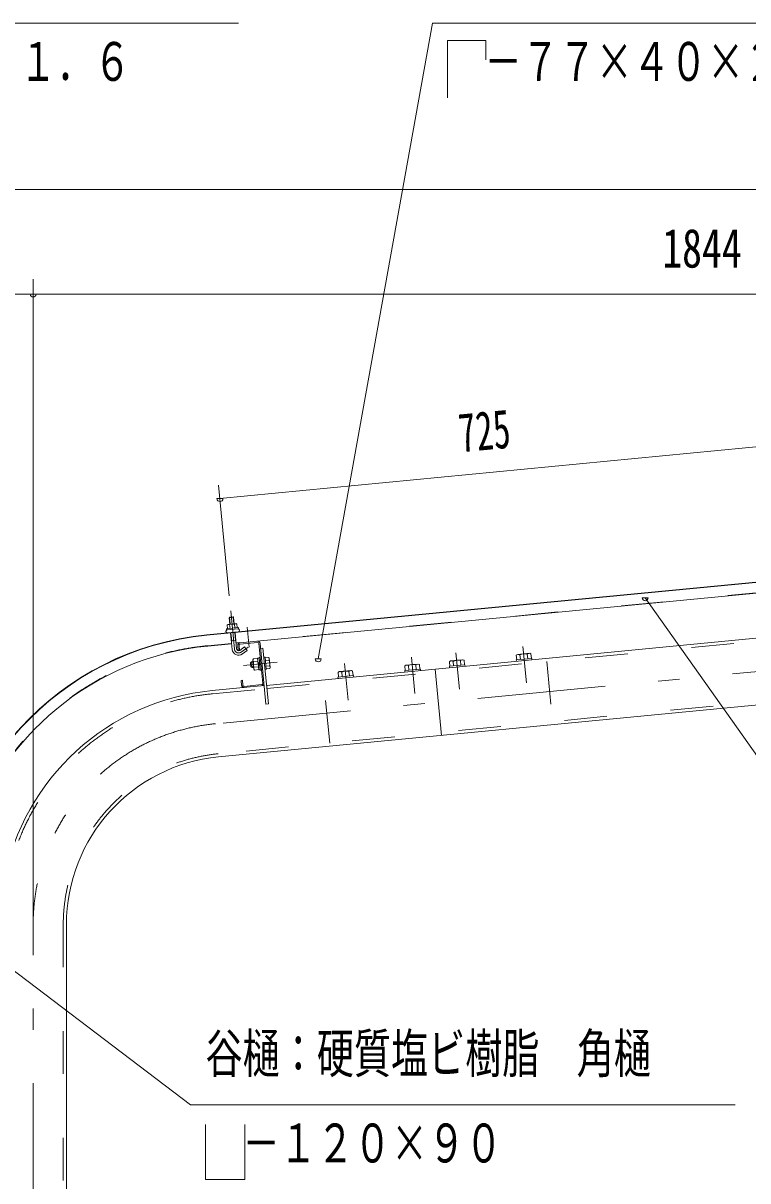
# Model space of a CAD drawing. Units: millimetres, scale not verified. Extents: x -31523 to 31528, y -14700 to 14700.
# Drawn here: x 21883 to 25282, y 6040 to 11466 of the extents above; entities that cross this region are included whole.
import ezdxf
from ezdxf.enums import TextEntityAlignment as Align

# ---------------------------------------------------------------- set-up
doc = ezdxf.new("R2010")
doc.units = ezdxf.units.MM
doc.header["$LTSCALE"] = 50
doc.linetypes.add('USER2', pattern=[10, 4, -6])
doc.linetypes.add('USER3', pattern=[24, 12, -5, 2, -5])
for name, color, linetype, lineweight in [('0-6_2-02BOLD', 7, 'Continuous', 18), ('0-7_2-12HIDDEN', 3, 'USER2', 18), ('0-8_2-22CENTER', 3, 'USER3', 18), ('0-9_2-42THIN', 4, 'Continuous', 18), ('0-A_2-52DIM', 3, 'Continuous', 18)]:
    doc.layers.add(name, color=color, linetype=linetype, lineweight=lineweight)
doc.styles.add('ＭＳ ゴシック', font='')
doc.styles.get('ＭＳ ゴシック').set_extended_font_data('MS Gothic')

msp = doc.modelspace()

# ---------------------------------------------------------------- linework, layer by layer
at = {"layer": '0-6_2-02BOLD'}
for p, q in [((22744.6, 8598.56), (28237.65, 9127.48)), ((28179.64, 9120.14), (22744.78, 8596.82)), ((22882.03, 8559.04), (25386.94, 8800.24)), ((22849.37, 8679.1), (22852.33, 8648.4)), ((22851.63, 8646.56), (22853.36, 8628.71)), ((22875.98, 8630.89), (22874.26, 8648.73)), ((22856.26, 8607.55), (22863.66, 8530.68)), ((22884.56, 8532.69), (22877.17, 8609.56)), ((25539.46, 8603.95), (23024.78, 8361.82)), ((22861.12, 8557.03), (22749.64, 8546.29)), ((22859.88, 8569.97), (22880.78, 8571.99)), ((22982.9, 8563.13), (22900.68, 8555.21)), ((22911.24, 8509.01), (22933.45, 8524.85)), ((23006.99, 8371.35), (22989.01, 8558.09)), ((23008.01, 8536.01), (22996.87, 8534.94)), ((22964.13, 8473.07), (22984.34, 8475.01)), ((22984.93, 8468.91), (22992.57, 8462.61)), ((23017.59, 8494.91), (23012.02, 8494.38)), ((23019.19, 8478.37), (23035.92, 8479.98)), ((23901.69, 8453.29), (23899.64, 8474.52)), ((23933.83, 8477.82), (23935.88, 8456.58)), ((23950.93, 8479.46), (23952.98, 8458.23)), ((24215.27, 8483.48), (24213.22, 8504.72)), ((24247.41, 8508.01), (24249.46, 8486.77)), ((24264.51, 8509.66), (24266.56, 8488.42)), ((24268.94, 8488.65), (24269.61, 8481.68)), ((22986.86, 8448.87), (22966.65, 8446.92)), ((22985.61, 8461.94), (22993.25, 8455.64)), ((23038.44, 8453.84), (23021.71, 8452.22)), ((23022.97, 8439.15), (23039.71, 8440.76)), ((23379.1, 8402.97), (23377.05, 8424.21)), ((23411.25, 8427.5), (23413.3, 8406.26)), ((23428.35, 8429.15), (23430.39, 8407.91)), ((23690.6, 8454.4), (23692.65, 8433.16)), ((23726.84, 8436.45), (23724.8, 8457.69)), ((23814.93, 8437.9), (23844.82, 8127.49)), ((23955.36, 8458.46), (23956.03, 8451.49)), ((23013.64, 8360.74), (22769.76, 8337.26)), ((22919.73, 8357.33), (23001.95, 8365.25)), ((23432.78, 8408.14), (23433.44, 8401.17)), ((22086.23, 5778.4), (22086.23, 7241.41))]:
    msp.add_line(p, q, dxfattribs=at)
for points in [[(22799.66, 8026.85), (28123.73, 8539.49), (28093.84, 8849.91), (28076.42, 8848.23)], [(22873.23, 8650.41), (22870.27, 8681.11), (22849.37, 8679.1), (22850.95, 8681.01), (22868.36, 8682.69), (22870.27, 8681.11)], [(22842.04, 8627.63), (22840.32, 8645.47), (22843.18, 8647.51), (22882.37, 8651.29), (22885.57, 8649.83), (22887.3, 8631.98)], [(22895.64, 8549.1), (22897.92, 8525.41), (22892.35, 8524.87), (22890.07, 8548.56)], [(22933.45, 8524.85), (22921.26, 8541.94), (22899.05, 8526.1)], [(22994.59, 8558.63), (23022.03, 8273.65), (23033.17, 8274.72), (23008.01, 8536.01)], [(22957.34, 8445.16), (22951.61, 8449.88), (22949.93, 8467.3), (22954.65, 8473.03)], [(22964.31, 8445.83), (22957.34, 8445.16), (22954.65, 8473.03), (22961.62, 8473.7)], [(22983.09, 8488.1), (22962.87, 8486.15), (22960.85, 8481.71), (22965.07, 8437.81), (22967.91, 8433.85), (22988.13, 8435.79)], [(22995.2, 8435.44), (22988.22, 8434.77), (22982.99, 8489.12), (22989.96, 8489.79)], [(22995.3, 8492.76), (22989.72, 8492.23), (22995.43, 8433), (23001, 8433.53)], [(23017.59, 8494.91), (23023.3, 8435.68), (23017.73, 8435.15)], [(23039.71, 8440.76), (23041.72, 8445.19), (23037.49, 8489.09), (23034.67, 8493.06), (23017.93, 8491.45)], [(23884.58, 8451.64), (23882.54, 8472.88), (23887.69, 8476.55), (23945.18, 8482.09), (23950.93, 8479.46)], [(24268.94, 8488.65), (24195.78, 8481.6), (24196.45, 8474.63)], [(24198.17, 8481.83), (24196.12, 8503.07), (24201.27, 8506.74), (24258.76, 8512.28), (24264.51, 8509.66)], [(23362, 8401.32), (23359.95, 8422.56), (23365.1, 8426.23), (23422.59, 8431.77), (23428.35, 8429.15)], [(23747, 8431.36), (23746.33, 8438.33), (23673.17, 8431.28), (23673.83, 8424.32)], [(23675.55, 8431.51), (23673.5, 8452.76), (23678.65, 8456.43), (23736.14, 8461.96), (23741.89, 8459.34), (23743.94, 8438.1)], [(23955.36, 8458.46), (23882.2, 8451.41), (23882.87, 8444.44)], [(22908.04, 8361.83), (22905.77, 8385.51), (22911.34, 8386.05), (22913.63, 8362.37)], [(23432.78, 8408.14), (23359.61, 8401.09), (23360.28, 8394.12)]]:
    msp.add_lwpolyline(points, dxfattribs=at)
msp.add_lwpolyline([(22892.54, 8632.49), (22836.8, 8627.12), (22837.34, 8621.54), (22893.07, 8626.92)], close=True, dxfattribs=at)
for centre, radius, start, end in [((22846.77, 8637.75), 10.06, 61.11575, 121.11575), ((22866.39, 8611.96), 37.62, 77.91205, 113.08797), ((22880.71, 8641.02), 10.06, 69.88426, 129.88426), ((22875.29, 7241.41), 1363.42, 95.5, 179.26999), ((22875.29, 7241.41), 1361.67, 95.49997, 179.26906), ((22841.48, 8614.91), 7, 95.49939, 275.49939), ((22890.26, 8619.61), 7, 275.5002, 95.5002), ((22875.29, 7241.41), 1310.92, 95.5, 163.56755), ((22893.71, 8533.58), 30.18, 185.5, 305.5), ((22893.71, 8533.58), 9.19, 185.5, 305.5), ((22901.21, 8549.63), 11.2, 95.49878, 185.49857), ((22901.21, 8549.63), 5.6, 95.49878, 185.4908), ((22983.43, 8557.56), 11.2, 5.5027, 95.5027), ((22983.43, 8557.56), 5.6, 5.5027, 95.5027), ((22971.09, 8480.34), 10.07, 185.50095, 226.22777), ((22999.4, 8463.27), 36.61, 164.47554, 206.52635), ((23027.69, 8485.79), 10.07, 324.77412, 5.50095), ((23003.17, 8463.63), 36.61, 344.47554, 26.52635), ((23892.05, 8463.66), 13.24, 55.07169, 95.5), ((23921.05, 8431.31), 48.23, 74.6357, 116.3643), ((23943.34, 8468.61), 13.24, 95.5, 135.93115), ((24205.64, 8493.86), 13.24, 55.07169, 95.5), ((24234.64, 8461.5), 48.23, 74.6357, 116.3643), ((24256.93, 8498.8), 13.24, 95.5, 135.93115), ((22974.87, 8441.12), 10.07, 144.77412, 185.50095), ((23031.48, 8446.56), 10.07, 5.50095, 46.22777), ((23369.47, 8413.35), 13.24, 55.07169, 95.5), ((23398.47, 8381), 48.23, 74.6357, 116.3643), ((23420.76, 8418.29), 13.24, 95.5, 135.93115), ((23683.02, 8443.54), 13.24, 55.07169, 95.5), ((23712.02, 8411.19), 48.23, 74.6357, 116.3643), ((23734.31, 8448.48), 13.24, 95.5, 135.93115), ((22919.2, 8362.9), 11.2, 185.49792, 275.50047), ((22919.2, 8362.9), 5.6, 185.4908, 275.50047), ((23001.42, 8370.82), 5.6, 275.51155, 5.5027), ((23001.42, 8370.82), 11.2, 275.51155, 5.5027), ((22875.29, 7241.41), 1100.92, 95.49995, 169.34677), ((22875.29, 7241.41), 789.08, 95.49997, 180)]:
    msp.add_arc(centre, radius, start, end, dxfattribs=at)
at = {"layer": '0-7_2-12HIDDEN'}
for p, q in [((25386.77, 8801.98), (22881.86, 8560.79)), ((23026.2, 8347.18), (25540.86, 8589.32)), ((22860.95, 8558.77), (22749.47, 8548.04)), ((28104.9, 8552.44), (22798.25, 8041.48)), ((24338.92, 8473.58), (24366, 8192.43)), ((23320.83, 8091.8), (23293.75, 8372.95)), ((22771.17, 8322.63), (23015.05, 8346.11)), ((22071.53, 7241.41), (22071.53, 5778.4))]:
    msp.add_line(p, q, dxfattribs=at)
for radius, start, end in [(1312.67, 95.5, 163.57619), (1086.22, 95.49997, 169.33789), (803.77, 95.49997, 180)]:
    msp.add_arc((22875.29, 7241.41), radius, start, end, dxfattribs=at)
at = {"layer": '0-8_2-22CENTER'}
for p, q in [((28195.89, 8703.08), (22784.71, 8182.06)), ((22874.11, 8531.69), (22856.75, 8712.01)), ((22943.47, 8541.75), (22934.55, 8634.42)), ((22938.61, 8541.42), (22905.14, 8517.56)), ((24243.1, 8373.64), (24226.66, 8544.35)), ((22915.93, 8455.23), (23074.45, 8470.5)), ((23720.48, 8323.32), (23704.04, 8494.03)), ((23913.08, 8514.16), (23929.52, 8343.44)), ((23390.49, 8463.84), (23406.93, 8293.13)), ((21930.3, -1302.1), (21930.3, 7241.41))]:
    msp.add_line(p, q, dxfattribs=at)
for centre, radius, start, end in [((22893.71, 8533.58), 19.69, 185.5, 305.5), ((22875.29, 7241.41), 945, 95.49997, 180)]:
    msp.add_arc(centre, radius, start, end, dxfattribs=at)
at = {"layer": '0-9_2-42THIN'}
for p, q in [((22868.36, 8682.69), (22871.48, 8650.24)), ((22854.07, 8648.56), (22850.95, 8681.01)), ((22858, 8607.71), (22861.62, 8570.13)), ((22879.04, 8571.82), (22875.42, 8609.39)), ((22861.62, 8570.14), (22860.5, 8563.47)), ((22881.41, 8565.49), (22879.04, 8571.82)), ((22961.95, 8470.21), (22951.5, 8469.2)), ((22953.52, 8448.3), (22963.96, 8449.31))]:
    msp.add_line(p, q, dxfattribs=at)
at = {"layer": '0-A_2-52DIM'}
for p, q in [((19882.8, 11465.9), (22892.8, 11465.9)), ((23872.8, 11383.92), (23872.8, 11115.9)), ((28384.28, 10685.45), (14321.3, 10685.45)), ((21930.29, 10265.45), (21930.29, 7277.93)), ((21930.3, 7277.93), (21930.3, 10265.45)), ((14321.3, 10195.45), (28384.28, 10195.45)), ((21944.29, 10195.45), (21916.29, 10195.45)), ((21944.3, 10195.45), (21916.3, 10195.45)), ((22806.15, 9237.56), (28314.17, 9767.92)), ((22850.04, 8781.69), (22800.08, 9300.62)), ((22820.15, 9237.55), (22792.15, 9237.55)), ((24814.4, 8772.44), (24786.4, 8772.44)), ((23281.21, 8486.06), (23253.21, 8486.06))]:
    msp.add_line(p, q, dxfattribs=at)
for points in [[(23267.21, 8486.06), (23802.8, 11465.9), (26392.8, 11465.9)], [(23872.8, 11383.92), (24053.09, 11383.92), (24053.09, 11293.77)], [(24800.39, 8772.44), (25762.79, 7412.9), (29402.79, 7412.9)], [(21579.6, 7220.38), (22668.15, 6396.09), (25223.16, 6396.09)], [(22922.45, 6303.61), (22922.45, 6046.09), (22738.15, 6046.09), (22738.15, 6303.61)]]:
    msp.add_lwpolyline(points, dxfattribs=at)
for centre in [(21930.29, 10195.45), (21930.3, 10195.45), (22806.15, 9237.55), (24800.4, 8772.44), (23267.21, 8486.06)]:
    msp.add_arc(centre, 14, 180, 0, dxfattribs=at)

# ---------------------------------------------------------------- texts
at = {"layer": '0-A_2-52DIM', "color": 7, "style": 'ＭＳ ゴシック'}
for s, width, p in [('\u3000－６０×３０×１０×１．６', 0.7, (19952.79, 11140.77)), ('\u3000－７７×４０×２．０', 0.7, (23872.8, 11140.77)), ('1844', 0.75, (24880.71, 10265.45)), ('谷樋：硬質塩ビ樹脂\u3000角樋', 0.7, (22738.15, 6490.97)), ('\u3000－１２０×９０', 0.7, (22738.15, 6070.96))]:
    msp.add_text(s, height=182.3, dxfattribs=dict(at, width=width)).set_placement(p, align=Align.BOTTOM_LEFT)
at = {"layer": '0-A_2-52DIM', "color": 7, "style": 'ＭＳ ゴシック', "width": 0.65}
msp.add_text('725', height=182.3, rotation=5.499, dxfattribs=at).set_placement((23939.83, 9399.46), align=Align.BOTTOM_LEFT)

doc.saveas('drawing.dxf')
